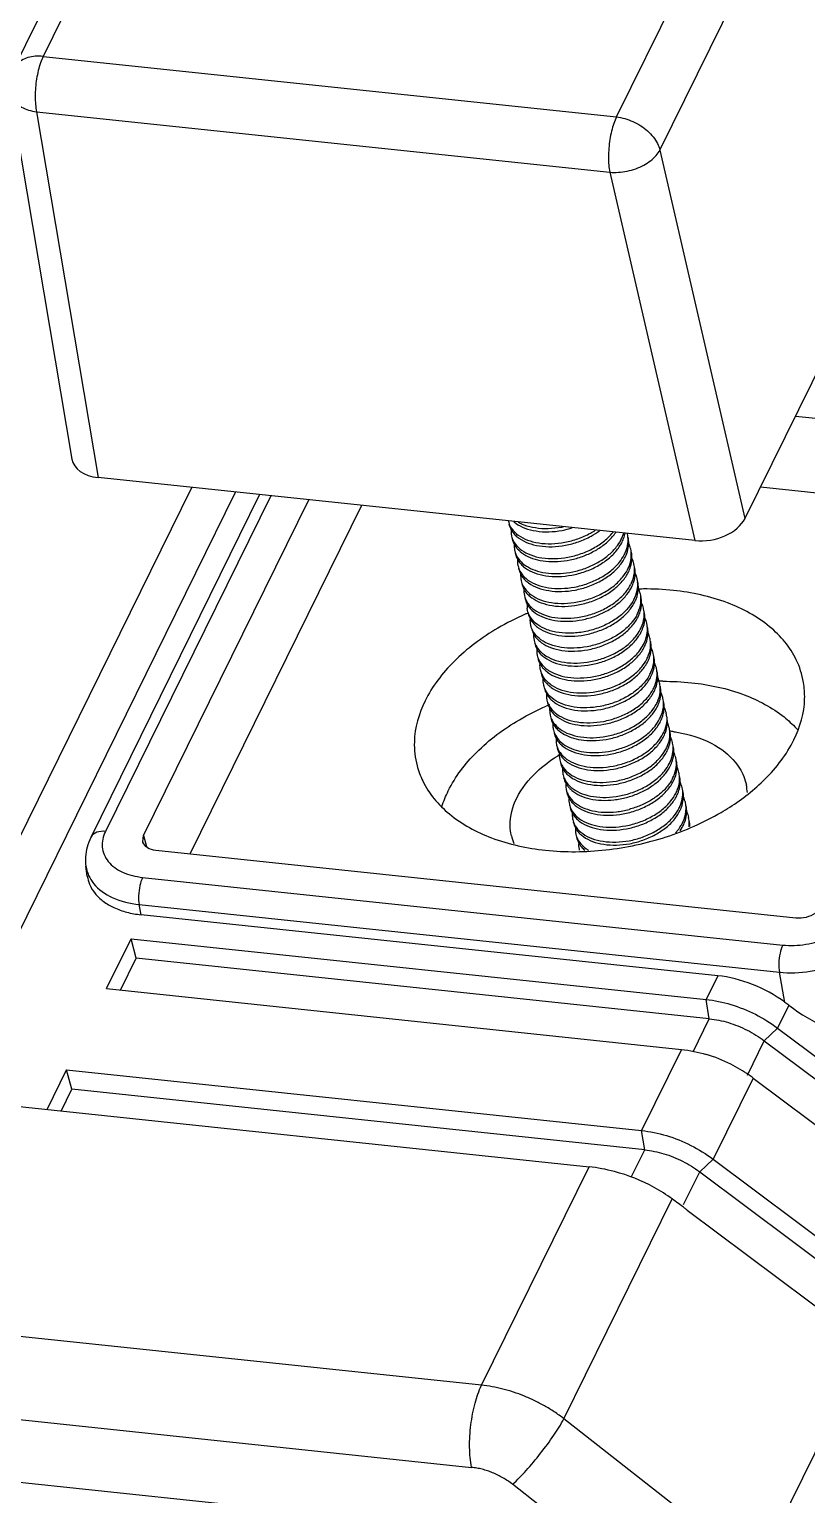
# Model space of a CAD drawing. Header units: millimetres. Extents: x 10368 to 13229, y -13270 to -11269.
# Drawn here: x 12221.61 to 12241.08, y -12165.09 to -12128.38 of the extents above; entities that cross this region are included whole.
import ezdxf

# ---------------------------------------------------------------- set-up
doc = ezdxf.new("R2010")
doc.units = ezdxf.units.MM

# ---------------------------------------------------------------- blocks, each defined once
blk = doc.blocks.new('u59')
at = {"color": 7, "linetype": 'Continuous'}
for p, q in [((-337.263, 145.222), (-342.244, 135.106)), ((-337.999, 144.917), (-342.98, 134.8)), ((-327.883, 133.589), (-322.902, 143.705)), ((-326.794, 132.762), (-321.813, 142.879)), ((-342.244, 135.106), (-327.883, 133.589)), ((-582.612, 134.128), (-328.567, 107.287)), ((-343.069, 134.193), (-341.524, 125.02)), ((-319.478, 134.064), (-324.663, 123.534)), ((-342.41, 133.722), (-340.866, 124.555)), ((-342.41, 133.722), (-328.049, 132.204)), ((-326.794, 132.762), (-324.663, 123.534)), ((-328.049, 132.204), (-325.918, 122.976)), ((-331.261, 101.815), (-585.306, 128.657)), ((-585.559, 126.6), (-331.514, 99.758)), ((-323.401, 126.096), (-317.499, 125.472)), ((-583.797, 124.843), (-332.668, 98.309)), ((-325.918, 122.976), (-340.866, 124.555)), ((-345.993, 109.128), (-338.519, 124.307)), ((-344.897, 109.012), (-337.423, 124.191)), ((-336.822, 124.128), (-341.051, 115.538)), ((-336.543, 124.099), (-340.683, 115.691)), ((-317.909, 123.644), (-324.277, 124.317)), ((-339.727, 115.59), (-335.587, 123.997)), ((-334.268, 123.858), (-338.57, 115.122)), ((-330.11, 121.229), (-330.118, 121.281)), ((-339.748, 115.428), (-339.727, 115.59)), ((-339.727, 115.59), (-339.658, 115.313)), ((-323.385, 113.518), (-339.422, 115.212)), ((-341.138, 114.569), (-341.174, 114.816)), ((-339.754, 114.539), (-323.716, 112.844)), ((-339.792, 113.602), (-339.839, 113.857)), ((-339.839, 113.857), (-323.801, 112.162)), ((-325.345, 112.075), (-339.792, 113.602)), ((-340.657, 111.751), (-340.041, 113.002)), ((-339.912, 112.514), (-340.041, 113.002)), ((-340.041, 113.002), (-325.638, 111.48)), ((-340.306, 111.714), (-339.912, 112.514)), ((-325.558, 110.997), (-339.912, 112.514)), ((-325.345, 112.075), (-325.638, 111.48)), ((-323.662, 111.408), (-323.801, 112.162)), ((-340.657, 111.751), (-326.254, 110.229)), ((-325.558, 110.997), (-325.638, 111.48)), ((-323.564, 111.335), (-323.845, 110.764)), ((-325.965, 110.17), (-325.558, 110.997)), ((-324.179, 110.446), (-323.845, 110.764)), ((-323.845, 110.764), (-319.435, 107.46)), ((-326.254, 110.229), (-327.255, 108.196)), ((-324.604, 109.583), (-324.179, 110.446)), ((-324.179, 110.446), (-319.769, 107.142)), ((-342.148, 108.722), (-341.658, 109.718)), ((-341.529, 109.23), (-341.658, 109.718)), ((-341.658, 109.718), (-327.255, 108.196)), ((-324.461, 109.512), (-325.462, 107.479)), ((-324.461, 109.512), (-320.051, 106.208)), ((-341.797, 108.684), (-341.529, 109.23)), ((-327.175, 107.713), (-341.529, 109.23)), ((-327.175, 107.713), (-327.255, 108.196)), ((-327.511, 107.03), (-327.175, 107.713)), ((-331.261, 101.815), (-328.567, 107.287)), ((-325.796, 107.162), (-325.462, 107.479)), ((-325.462, 107.479), (-321.052, 104.176)), ((-326.2, 106.342), (-325.796, 107.162)), ((-325.796, 107.162), (-321.386, 103.858)), ((-329.198, 100.976), (-326.487, 106.483)), ((-326.108, 106.203), (-321.698, 102.899)), ((-321.586, 102.816), (-324.361, 97.183)), ((-324.361, 97.183), (-329.198, 100.976)), ((-325.648, 95.539), (-330.486, 99.333))]:
    blk.add_line(p, q, dxfattribs=at)
for centre, radius, start, end in [((-330.017, 123.531), 0.578, 208.444, 215.4074), ((-329.992, 123.549), 0.608, 215.419, 220.2691), ((-329.949, 123.586), 0.665, 220.287, 225.8659), ((-328.625, 123.439), 0.965, 332.4679, 335.7525), ((-328.552, 123.339), 0.904, 335.7498, 340.012), ((-328.253, 122.998), 0.662, 12.2029, 13.7682), ((-328.254, 122.998), 0.663, 5.6881, 12.1979), ((-329.855, 123.224), 0.682, 220.9927, 226.6882), ((-328.544, 123.065), 0.965, 332.4976, 335.753), ((-328.471, 122.965), 0.903, 335.7502, 340.0282), ((-328.183, 122.623), 0.673, 5.6993, 12.1284), ((-329.855, 122.784), 0.578, 208.444, 215.4074), ((-329.831, 122.801), 0.608, 215.419, 220.2691), ((-329.788, 122.838), 0.665, 220.287, 225.8659), ((-328.463, 122.691), 0.965, 332.4976, 335.753), ((-328.391, 122.591), 0.903, 335.7502, 340.0282), ((-328.102, 122.249), 0.673, 5.6993, 12.1284), ((-329.775, 122.41), 0.578, 208.444, 215.4074), ((-329.75, 122.428), 0.608, 215.419, 220.2691), ((-329.707, 122.464), 0.665, 220.287, 225.8659), ((-328.383, 122.318), 0.965, 332.4976, 335.753), ((-328.31, 122.218), 0.903, 335.7502, 340.0282), ((-328.021, 121.875), 0.673, 5.6993, 12.1284), ((-329.694, 122.036), 0.578, 208.444, 215.4074), ((-329.67, 122.054), 0.608, 215.419, 220.2691), ((-329.627, 122.091), 0.665, 220.287, 225.8659), ((-328.302, 121.944), 0.965, 332.5038, 335.753), ((-328.229, 121.844), 0.903, 335.7502, 340.0282), ((-327.157, 114.666), 7.098, 91.0298, 91.5396), ((-327.158, 114.723), 7.041, 90.3873, 91.0299), ((-327.941, 121.501), 0.673, 5.6993, 12.1284), ((-327.316, 114.653), 7.077, 113.1322, 113.7688), ((-329.53, 121.731), 0.686, 221.36, 226.9271), ((-328.221, 121.57), 0.965, 332.4976, 335.753), ((-328.149, 121.47), 0.903, 335.7502, 340.0282), ((-327.86, 121.128), 0.673, 5.6993, 12.1284), ((-329.533, 121.289), 0.578, 208.444, 215.4074), ((-329.508, 121.306), 0.608, 215.419, 220.2691), ((-329.465, 121.343), 0.665, 220.287, 225.8659), ((-328.141, 121.196), 0.965, 332.4976, 335.753), ((-328.068, 121.096), 0.903, 335.7502, 340.0282), ((-327.78, 120.754), 0.673, 5.6993, 12.1284), ((-329.452, 120.915), 0.578, 208.444, 215.4074), ((-329.428, 120.932), 0.608, 215.419, 220.2691), ((-329.385, 120.969), 0.665, 220.287, 225.8659), ((-328.06, 120.822), 0.965, 332.4976, 335.753), ((-327.699, 120.38), 0.673, 5.6993, 12.1284), ((-329.372, 120.541), 0.578, 208.444, 215.4074), ((-329.347, 120.559), 0.608, 215.419, 220.2691), ((-329.304, 120.595), 0.665, 220.287, 225.8659), ((-327.988, 120.722), 0.903, 335.7502, 340.0282), ((-327.979, 120.449), 0.965, 332.4996, 335.753), ((-327.618, 120.006), 0.673, 5.6993, 12.1284), ((-329.276, 119.844), 0.523, 192.1765, 201.7644), ((-329.223, 120.222), 0.666, 220.1759, 225.6296), ((-329.114, 120.444), 0.859, 234.3238, 236.8912), ((-327.907, 120.349), 0.903, 335.7502, 340.0282), ((-327.538, 119.632), 0.673, 5.6993, 12.1284), ((-329.266, 119.848), 0.534, 201.8094, 207.6173), ((-329.21, 119.794), 0.578, 208.444, 215.4074), ((-329.186, 119.811), 0.608, 215.419, 220.2691), ((-329.143, 119.848), 0.665, 220.287, 225.8659), ((-329.102, 119.889), 0.723, 225.8349, 228.9475), ((-329.057, 119.942), 0.792, 228.9848, 234.3649), ((-327.899, 120.075), 0.965, 332.4976, 335.753), ((-327.826, 119.975), 0.903, 335.7502, 340.0282), ((-326.693, 112.523), 6.929, 90.7593, 91.4124), ((-327.457, 119.259), 0.673, 5.6993, 12.1284), ((-326.693, 112.58), 6.872, 90.2324, 90.7592), ((-329.13, 119.42), 0.578, 208.444, 215.4074), ((-329.105, 119.437), 0.608, 215.419, 220.2691), ((-329.062, 119.474), 0.665, 220.287, 225.8659), ((-327.818, 119.701), 0.965, 332.4976, 335.753), ((-327.746, 119.601), 0.903, 335.7502, 340.0282), ((-327.378, 118.885), 0.674, 5.6986, 12.1222), ((-326.846, 112.488), 6.931, 113.0312, 113.7879), ((-329.049, 119.046), 0.578, 208.444, 215.4074), ((-329.025, 119.063), 0.608, 215.419, 220.2691), ((-328.981, 119.1), 0.665, 220.287, 225.8659), ((-327.737, 119.327), 0.965, 332.4976, 335.753), ((-327.665, 119.227), 0.903, 335.7502, 340.0282), ((-327.296, 118.511), 0.673, 5.6993, 12.1284), ((-328.888, 118.738), 0.682, 221.3395, 226.4155), ((-327.657, 118.954), 0.965, 332.4846, 335.7528), ((-327.584, 118.853), 0.903, 335.7502, 340.0282), ((-327.215, 118.137), 0.673, 5.6993, 12.1284), ((-325.547, 116.232), 2.98, 50.3684, 51.3169), ((-328.888, 118.298), 0.578, 208.444, 215.4074), ((-328.863, 118.316), 0.608, 215.419, 220.2691), ((-328.82, 118.353), 0.665, 220.287, 225.8659), ((-327.576, 118.58), 0.965, 332.4976, 335.753), ((-327.504, 118.48), 0.903, 335.7502, 340.0282), ((-326.989, 114.517), 3.712, 81.5875, 83.2079), ((-327.135, 117.764), 0.673, 5.6993, 12.1284), ((-327.394, 114.409), 3.731, 121.046, 121.8474), ((-328.807, 117.925), 0.578, 208.444, 215.4074), ((-328.783, 117.942), 0.608, 215.419, 220.2691), ((-328.74, 117.979), 0.665, 220.287, 225.8659), ((-327.496, 118.206), 0.965, 332.4976, 335.753), ((-327.423, 118.106), 0.903, 335.7502, 340.0282), ((-327.054, 117.39), 0.673, 5.6993, 12.1284), ((-328.726, 117.551), 0.578, 208.444, 215.4074), ((-328.702, 117.568), 0.608, 215.419, 220.2691), ((-328.659, 117.605), 0.665, 220.287, 225.8659), ((-327.415, 117.832), 0.965, 332.4976, 335.753), ((-327.343, 117.732), 0.903, 335.7502, 340.0282), ((-326.973, 117.016), 0.673, 5.6993, 12.1284), ((-328.567, 117.242), 0.68, 220.8653, 226.5443), ((-327.335, 117.459), 0.965, 332.4584, 335.7524), ((-327.262, 117.358), 0.903, 335.7502, 340.0282), ((-326.893, 116.642), 0.673, 5.6993, 12.1284), ((-325.865, 116.592), 1.263, 3.2307, 11.7895), ((-328.565, 116.803), 0.578, 208.444, 215.4074), ((-328.541, 116.821), 0.608, 215.419, 220.2691), ((-328.498, 116.857), 0.665, 220.287, 225.8659), ((-327.254, 117.084), 0.965, 332.4976, 335.753), ((-327.181, 116.984), 0.903, 335.7502, 340.0282), ((-326.812, 116.268), 0.673, 5.6993, 12.1284), ((-328.485, 116.429), 0.578, 208.444, 215.4074), ((-328.46, 116.447), 0.608, 215.419, 220.2691), ((-328.417, 116.484), 0.665, 220.287, 225.8659), ((-327.173, 116.711), 0.965, 332.4976, 335.753), ((-327.101, 116.611), 0.903, 335.7502, 340.0282), ((-326.732, 115.894), 0.673, 5.6987, 12.1283), ((-328.422, 121.579), 6.268, 300.2835, 302.5959), ((-328.404, 116.056), 0.578, 208.444, 215.4074), ((-328.379, 116.073), 0.608, 215.419, 220.2691), ((-328.336, 116.11), 0.665, 220.287, 225.8659), ((-327.092, 116.337), 0.965, 332.4976, 335.753), ((-327.02, 116.237), 0.903, 335.7502, 340.0282), ((-326.768, 115.891), 0.709, 353.3309, 5.6619), ((-329.218, 115.883), 1.329, 193.0406, 201.7144), ((-328.328, 115.354), 0.503, 192.1896, 195.1691), ((-329.766, 103.105), 10.305, 52.9961, 53.6805), ((-326.714, 106.504), 3.758, 63.1887, 73.2286), ((-326.715, 106.492), 3.769, 55.1466, 63.2537), ((-326.645, 106.596), 3.643, 53.164, 55.115), ((-329.039, 102.969), 4.343, 61.0577, 75.2469), ((-328.984, 103.06), 4.238, 53.8839, 61.107), ((-349.717, 74.685), 39.38, 53.2851, 53.8494), ((-349.373, 75.148), 38.804, 53.1615, 53.2839)]:
    blk.add_arc(centre, radius, start, end, dxfattribs=at)
for centre, major_axis, ratio, start_param, end_param in [((-340.542, 125.212), (0.978, 0.211), 0.643936, 3.111985, 4.239597), ((-325.595, 123.633), (0.978, 0.21), 0.644651, -2.04193, -0.471819), ((-324.97, 110.042), (2.289, -1.235), 0.714452, 1.376679, 2.092267), ((-322.878, 112.69), (2.149, -1.864), 0.522124, -1.44033, 0.136328), ((-327.998, 105.216), (2.756, -1.19), 0.623856, 1.810997, 2.034572)]:
    blk.add_ellipse(centre, major_axis=major_axis, ratio=ratio, start_param=start_param, end_param=end_param, dxfattribs=at)
for points, start_tangent, end_tangent in [([(-342.244, 135.106), (-342.444, 135.11), (-342.627, 135.076), (-342.784, 135.008), (-342.906, 134.909), (-342.98, 134.8)], (-0.994465, 0.105072), (-0.442487, -0.896775)), ([(-342.244, 135.106), (-342.311, 134.944), (-342.367, 134.753), (-342.409, 134.543), (-342.435, 134.325), (-342.444, 134.108), (-342.435, 133.903), (-342.41, 133.722)], (-0.441734, -0.897146), (0.195923, -0.980619)), ([(-343.069, 134.193), (-343.068, 134.189), (-343.018, 134.054), (-342.922, 133.934), (-342.784, 133.836), (-342.61, 133.764), (-342.41, 133.722)], (0.165906, -0.986142), (0.992084, -0.125575)), ([(-327.883, 133.589), (-327.95, 133.427), (-328.006, 133.236), (-328.048, 133.026), (-328.074, 132.807), (-328.083, 132.59), (-328.075, 132.386), (-328.049, 132.204)], (-0.441734, -0.897146), (0.195923, -0.980619)), ([(-327.883, 133.589), (-327.675, 133.549), (-327.469, 133.475), (-327.275, 133.37), (-327.103, 133.239), (-326.961, 133.089), (-326.856, 132.927), (-326.794, 132.762)], (0.994465, -0.105072), (0.240275, -0.970705)), ([(-328.049, 132.204), (-327.835, 132.203), (-327.614, 132.233), (-327.399, 132.294), (-327.201, 132.383), (-327.028, 132.494), (-326.89, 132.623), (-326.794, 132.762)], (0.996444, -0.084256), (0.45797, 0.888967)), ([(-330.593, 123.471), (-330.591, 123.462), (-330.572, 123.4)], (0.210234, -0.977651), (0.350903, -0.936412)), ([(-330.577, 123.397), (-330.575, 123.387), (-330.525, 123.256)], (0.210234, -0.977651), (0.475952, -0.879471)), ([(-330.572, 123.4), (-330.504, 123.271), (-330.341, 123.111), (-330.112, 122.99), (-329.831, 122.918), (-329.513, 122.898), (-329.179, 122.934), (-328.847, 123.023), (-328.536, 123.162), (-328.415, 123.234)], (0.350903, -0.936412), (0.838481, 0.544931)), ([(-330.456, 123.449), (-330.405, 123.41), (-330.176, 123.289), (-329.895, 123.217), (-329.578, 123.197), (-329.243, 123.233), (-328.99, 123.296)], (0.762895, -0.646523), (0.954497, 0.298221)), ([(-329.202, 123.319), (-329.26, 123.308), (-329.594, 123.272), (-329.911, 123.292), (-330.193, 123.364), (-330.347, 123.437)], (-0.977777, -0.209647), (-0.866292, 0.499538)), ([(-330.522, 123.261), (-330.513, 123.098)], (-0.095434, -0.995436), (0.210234, -0.977651)), ([(-330.513, 123.098), (-330.511, 123.088), (-330.492, 123.026)], (0.210234, -0.977651), (0.350903, -0.936412)), ([(-330.497, 123.023), (-330.435, 122.867)], (0.212151, -0.977237), (0.503671, -0.863895)), ([(-330.492, 123.026), (-330.423, 122.898), (-330.26, 122.737), (-330.031, 122.617), (-329.75, 122.544), (-329.433, 122.525), (-329.098, 122.56), (-328.766, 122.649), (-328.456, 122.788), (-328.186, 122.969), (-327.971, 123.182), (-327.964, 123.191)], (0.350903, -0.936412), (0.61964, 0.784886)), ([(-330.412, 123.109), (-330.325, 123.036), (-330.096, 122.916), (-329.814, 122.843), (-329.497, 122.824), (-329.163, 122.859), (-328.831, 122.948), (-328.52, 123.087), (-328.306, 123.224)], (0.717132, -0.696937), (0.80192, 0.597432)), ([(-330.368, 122.562), (-330.233, 122.405), (-330.039, 122.281), (-329.795, 122.195), (-329.514, 122.154), (-329.21, 122.159), (-328.898, 122.212), (-328.594, 122.31), (-328.313, 122.45), (-328.07, 122.624), (-327.878, 122.825), (-327.769, 122.993)], (0.513, -0.858388), (0.461986, 0.886887)), ([(-330.324, 122.728), (-330.298, 122.704), (-330.104, 122.58), (-329.86, 122.494), (-329.579, 122.453), (-329.274, 122.458), (-328.962, 122.511), (-328.658, 122.609), (-328.378, 122.749), (-328.135, 122.923), (-327.942, 123.124), (-327.899, 123.182)], (0.72707, -0.686563), (0.5647, 0.825296)), ([(-327.745, 123.043), (-327.701, 123.163)], (0.41041, 0.911901), (0.273876, 0.961765)), ([(-327.703, 123.03), (-327.668, 123.16)], (0.341479, 0.939889), (0.182471, 0.983211)), ([(-327.664, 122.669), (-327.597, 122.901), (-327.594, 123.064)], (0.41041, 0.911901), (-0.099863, 0.995001)), ([(-327.575, 122.901), (-327.59, 123.063)], (0.025892, 0.999665), (-0.21051, 0.977592)), ([(-330.443, 122.868), (-330.436, 122.743), (-330.432, 122.724)], (-0.061179, -0.998127), (0.212151, -0.977237)), ([(-330.435, 122.867), (-330.432, 122.861), (-330.371, 122.776)], (0.503671, -0.863895), (0.655318, -0.755353)), ([(-330.432, 122.724), (-330.368, 122.562)], (0.212151, -0.977237), (0.513, -0.858388)), ([(-330.416, 122.649), (-330.414, 122.64), (-330.364, 122.509)], (0.210234, -0.977651), (0.475952, -0.879471)), ([(-330.251, 122.361), (-330.163, 122.288), (-329.935, 122.168), (-329.653, 122.095), (-329.336, 122.076), (-329.002, 122.112), (-328.669, 122.201), (-328.359, 122.339), (-328.089, 122.52), (-327.874, 122.734), (-327.729, 122.968)], (0.717132, -0.696937), (0.41041, 0.911901)), ([(-327.623, 122.657), (-327.579, 122.837), (-327.575, 122.901)], (0.341218, 0.939984), (0.025892, 0.999665)), ([(-327.583, 122.295), (-327.515, 122.538), (-327.514, 122.69)], (0.41041, 0.911901), (-0.099699, 0.995018)), ([(-327.525, 122.764), (-327.528, 122.775), (-327.573, 122.905)], (-0.21051, 0.977592), (-0.417903, 0.908491)), ([(-327.494, 122.527), (-327.509, 122.689)], (0.025892, 0.999665), (-0.21051, 0.977592)), ([(-330.36, 122.514), (-330.351, 122.35)], (-0.095434, -0.995436), (0.210234, -0.977651)), ([(-330.351, 122.35), (-330.349, 122.341), (-330.33, 122.278)], (0.210234, -0.977651), (0.350903, -0.936412)), ([(-330.335, 122.275), (-330.333, 122.266), (-330.283, 122.135)], (0.210234, -0.977651), (0.475952, -0.879471)), ([(-330.33, 122.278), (-330.262, 122.15), (-330.099, 121.989), (-329.87, 121.869), (-329.589, 121.796), (-329.271, 121.777), (-328.937, 121.813), (-328.605, 121.902), (-328.295, 122.04), (-328.024, 122.221), (-327.81, 122.435), (-327.688, 122.62)], (0.350903, -0.936412), (0.461533, 0.887123)), ([(-330.17, 121.987), (-330.083, 121.915), (-329.854, 121.794), (-329.573, 121.722), (-329.255, 121.702), (-328.921, 121.738), (-328.589, 121.827), (-328.278, 121.966), (-328.008, 122.147), (-327.794, 122.36), (-327.648, 122.594)], (0.717132, -0.696937), (0.41041, 0.911901)), ([(-327.542, 122.283), (-327.499, 122.463), (-327.494, 122.527)], (0.341218, 0.939984), (0.025892, 0.999665)), ([(-327.503, 121.921), (-327.434, 122.164), (-327.433, 122.316)], (0.41041, 0.911901), (-0.099699, 0.995018)), ([(-327.445, 122.39), (-327.447, 122.401), (-327.492, 122.532)], (-0.21051, 0.977592), (-0.417903, 0.908491)), ([(-327.414, 122.153), (-327.428, 122.316)], (0.025892, 0.999665), (-0.21051, 0.977592)), ([(-330.28, 122.14), (-330.271, 121.976)], (-0.095434, -0.995436), (0.210234, -0.977651)), ([(-330.271, 121.976), (-330.269, 121.967), (-330.25, 121.904)], (0.210234, -0.977651), (0.350903, -0.936412)), ([(-330.255, 121.901), (-330.253, 121.892), (-330.202, 121.761)], (0.210234, -0.977651), (0.475952, -0.879471)), ([(-330.25, 121.904), (-330.181, 121.776), (-330.018, 121.616), (-329.789, 121.495), (-329.508, 121.423), (-329.191, 121.403), (-328.856, 121.439), (-328.524, 121.528), (-328.214, 121.667), (-327.944, 121.847), (-327.729, 122.061), (-327.607, 122.246)], (0.350903, -0.936412), (0.461533, 0.887123)), ([(-330.089, 121.614), (-330.002, 121.541), (-329.773, 121.42), (-329.492, 121.348), (-329.175, 121.328), (-328.84, 121.364), (-328.508, 121.453), (-328.198, 121.592), (-327.927, 121.773), (-327.713, 121.986), (-327.567, 122.22)], (0.717132, -0.696937), (0.41041, 0.911901)), ([(-327.461, 121.909), (-327.418, 122.089), (-327.414, 122.153)], (0.341218, 0.939984), (0.025892, 0.999665)), ([(-327.422, 121.548), (-327.354, 121.79), (-327.352, 121.942)], (0.41041, 0.911901), (-0.099699, 0.995018)), ([(-327.364, 122.017), (-327.366, 122.027), (-327.411, 122.158)], (-0.21051, 0.977592), (-0.417903, 0.908491)), ([(-327.333, 121.779), (-327.348, 121.942)], (0.025892, 0.999665), (-0.21051, 0.977592)), ([(-330.199, 121.766), (-330.19, 121.602)], (-0.095434, -0.995436), (0.210234, -0.977651)), ([(-330.19, 121.602), (-330.188, 121.593), (-330.169, 121.531)], (0.210234, -0.977651), (0.350903, -0.936412)), ([(-330.174, 121.528), (-330.125, 121.394), (-330.115, 121.376)], (0.212764, -0.977104), (0.496743, -0.867898)), ([(-330.169, 121.531), (-330.101, 121.402), (-329.938, 121.242), (-329.709, 121.121), (-329.427, 121.049), (-329.11, 121.029), (-328.776, 121.065), (-328.444, 121.154), (-328.133, 121.293), (-327.863, 121.474), (-327.649, 121.687), (-327.527, 121.872)], (0.350903, -0.936412), (0.461533, 0.887123)), ([(-329.999, 121.23), (-329.81, 121.099), (-329.568, 121.007), (-329.286, 120.96), (-328.979, 120.961), (-328.662, 121.011), (-328.353, 121.107), (-328.067, 121.247), (-327.819, 121.422), (-327.622, 121.625), (-327.487, 121.847)], (0.730004, -0.683442), (0.41041, 0.911901)), ([(-327.381, 121.535), (-327.337, 121.715), (-327.333, 121.779)], (0.341218, 0.939984), (0.025892, 0.999665)), ([(-327.342, 121.174), (-327.273, 121.416), (-327.272, 121.568)], (0.41041, 0.911901), (-0.099699, 0.995018)), ([(-327.283, 121.643), (-327.286, 121.654), (-327.331, 121.784)], (-0.21051, 0.977592), (-0.417903, 0.908491)), ([(-327.252, 121.405), (-327.267, 121.568)], (0.025892, 0.999665), (-0.21051, 0.977592)), ([(-323.198, 119.425), (-323.378, 119.991), (-324.045, 120.819), (-325.105, 121.417), (-326.455, 121.728), (-327.206, 121.764)], (-0.167479, 0.985876), (-0.999977, -0.006751)), ([(-330.12, 121.378), (-330.118, 121.281)], (-0.07156, -0.997436), (0.109088, -0.994032)), ([(-330.115, 121.376), (-330.045, 121.278)], (0.496743, -0.867898), (0.660227, -0.751066)), ([(-330.053, 121.081), (-330.109, 121.229)], (-0.488029, 0.872827), (-0.213226, 0.977003)), ([(-330.093, 121.154), (-330.091, 121.144), (-330.041, 121.013)], (0.210234, -0.977651), (0.475952, -0.879471)), ([(-327.446, 121.498), (-327.571, 121.31), (-327.79, 121.094), (-328.067, 120.911), (-328.387, 120.772), (-328.736, 120.684), (-329.081, 120.655), (-329.4, 120.684), (-329.685, 120.771), (-329.908, 120.908), (-330.053, 121.081)], (-0.461437, -0.887173), (-0.488029, 0.872827)), ([(-329.928, 120.866), (-329.841, 120.793), (-329.612, 120.673), (-329.331, 120.6), (-329.013, 120.581), (-328.679, 120.616), (-328.347, 120.706), (-328.036, 120.844), (-327.766, 121.025), (-327.552, 121.239), (-327.406, 121.473)], (0.717132, -0.696937), (0.41041, 0.911901)), ([(-327.3, 121.161), (-327.257, 121.341), (-327.252, 121.405)], (0.341218, 0.939984), (0.025892, 0.999665)), ([(-327.261, 120.8), (-327.192, 121.042), (-327.191, 121.194)], (0.41041, 0.911901), (-0.099699, 0.995018)), ([(-327.203, 121.269), (-327.205, 121.28), (-327.25, 121.41)], (-0.21051, 0.977592), (-0.417903, 0.908491)), ([(-327.172, 121.032), (-327.187, 121.194)], (0.025892, 0.999665), (-0.21051, 0.977592)), ([(-330.168, 121.13), (-330.854, 120.781), (-331.956, 119.943), (-332.677, 118.961)], (-0.915176, -0.403055), (-0.441734, -0.897146)), ([(-330.029, 120.855), (-330.038, 121.018)], (-0.210234, 0.977651), (0.095434, 0.995436)), ([(-330.008, 120.783), (-330.027, 120.845), (-330.029, 120.855)], (-0.350903, 0.936412), (-0.210234, 0.977651)), ([(-327.365, 121.124), (-327.487, 120.939), (-327.702, 120.726), (-327.972, 120.545), (-328.282, 120.407), (-328.614, 120.317), (-328.949, 120.282), (-329.266, 120.301), (-329.547, 120.374), (-329.776, 120.494), (-329.939, 120.655), (-330.008, 120.783)], (-0.461533, -0.887123), (-0.350903, 0.936412)), ([(-329.847, 120.492), (-329.76, 120.419), (-329.531, 120.299), (-329.25, 120.227), (-328.933, 120.207), (-328.598, 120.243), (-328.266, 120.332), (-327.956, 120.471), (-327.686, 120.651), (-327.471, 120.865), (-327.325, 121.099)], (0.717132, -0.696937), (0.41041, 0.911901)), ([(-327.219, 120.788), (-327.176, 120.968), (-327.172, 121.032)], (0.341218, 0.939984), (0.025892, 0.999665)), ([(-327.18, 120.426), (-327.112, 120.669), (-327.11, 120.821)], (0.41041, 0.911901), (-0.099699, 0.995018)), ([(-327.122, 120.895), (-327.124, 120.906), (-327.169, 121.036)], (-0.21051, 0.977592), (-0.417903, 0.908491)), ([(-327.091, 120.658), (-327.106, 120.82)], (0.025892, 0.999665), (-0.21051, 0.977592)), ([(-330.013, 120.78), (-330.011, 120.771), (-329.96, 120.64)], (0.210234, -0.977651), (0.475952, -0.879471)), ([(-329.957, 120.645), (-329.948, 120.481)], (-0.095434, -0.995436), (0.210234, -0.977651)), ([(-329.948, 120.481), (-329.946, 120.472), (-329.927, 120.409)], (0.210234, -0.977651), (0.350903, -0.936412)), ([(-329.927, 120.409), (-329.859, 120.281), (-329.696, 120.12), (-329.467, 120), (-329.186, 119.928), (-328.868, 119.908), (-328.534, 119.944), (-328.202, 120.033), (-327.891, 120.171), (-327.621, 120.352), (-327.407, 120.566), (-327.285, 120.751)], (0.350903, -0.936412), (0.461533, 0.887123)), ([(-329.767, 120.118), (-329.68, 120.046), (-329.451, 119.925), (-329.169, 119.853), (-328.852, 119.833), (-328.518, 119.869), (-328.186, 119.958), (-327.875, 120.097), (-327.605, 120.278), (-327.391, 120.491), (-327.245, 120.725)], (0.717132, -0.696937), (0.41041, 0.911901)), ([(-327.139, 120.414), (-327.096, 120.594), (-327.091, 120.658)], (0.341218, 0.939984), (0.025892, 0.999665)), ([(-327.1, 120.052), (-327.031, 120.295), (-327.03, 120.447)], (0.41041, 0.911901), (-0.099699, 0.995018)), ([(-327.041, 120.521), (-327.044, 120.532), (-327.089, 120.663)], (-0.21051, 0.977592), (-0.417903, 0.908491)), ([(-327.01, 120.284), (-327.025, 120.447)], (0.025892, 0.999665), (-0.21051, 0.977592)), ([(-329.932, 120.406), (-329.93, 120.397), (-329.88, 120.266)], (0.210234, -0.977651), (0.475952, -0.879471)), ([(-329.877, 120.271), (-329.868, 120.107)], (-0.095434, -0.995436), (0.210234, -0.977651)), ([(-329.868, 120.107), (-329.866, 120.098), (-329.847, 120.035)], (0.210234, -0.977651), (0.350903, -0.936412)), ([(-329.608, 119.678), (-329.38, 119.555), (-329.099, 119.481), (-328.781, 119.459), (-328.445, 119.493), (-328.111, 119.582), (-327.799, 119.721), (-327.527, 119.902), (-327.311, 120.116), (-327.164, 120.351)], (0.804868, -0.593454), (0.41041, 0.911901)), ([(-329.583, 119.725), (-329.386, 119.626), (-329.105, 119.554), (-328.788, 119.534), (-328.453, 119.57), (-328.121, 119.659), (-327.811, 119.798), (-327.54, 119.979), (-327.326, 120.192), (-327.204, 120.377)], (0.837538, -0.546378), (0.461533, 0.887123)), ([(-327.058, 120.04), (-327.015, 120.22), (-327.01, 120.284)], (0.341218, 0.939984), (0.025892, 0.999665)), ([(-327.019, 119.679), (-326.95, 119.921), (-326.949, 120.073)], (0.41041, 0.911901), (-0.099699, 0.995018)), ([(-326.961, 120.148), (-326.963, 120.158), (-327.008, 120.289)], (-0.21051, 0.977592), (-0.417903, 0.908491)), ([(-326.93, 119.91), (-326.945, 120.073)], (0.025892, 0.999665), (-0.21051, 0.977592)), ([(-329.851, 120.033), (-329.826, 119.949), (-329.796, 119.886)], (0.211036, -0.977478), (0.488148, -0.872761)), ([(-329.847, 120.035), (-329.778, 119.907), (-329.615, 119.747)], (0.350903, -0.936412), (0.812223, -0.583346)), ([(-329.787, 119.733), (-329.798, 119.81), (-329.797, 119.889)], (-0.211036, 0.977478), (0.083796, 0.996483)), ([(-329.796, 119.886), (-329.74, 119.804), (-329.731, 119.793)], (0.488148, -0.872761), (0.644544, -0.764567)), ([(-329.688, 119.746), (-329.608, 119.678)], (0.714302, -0.699838), (0.804868, -0.593454)), ([(-329.543, 119.379), (-329.316, 119.256), (-329.034, 119.182), (-328.717, 119.16), (-328.381, 119.194), (-328.047, 119.283), (-327.734, 119.422), (-327.462, 119.603), (-327.246, 119.817), (-327.124, 120.003)], (0.804868, -0.593454), (0.461502, 0.887139)), ([(-329.518, 119.298), (-329.289, 119.178), (-329.008, 119.105), (-328.691, 119.086), (-328.356, 119.121), (-328.024, 119.21), (-327.714, 119.349), (-327.444, 119.53), (-327.229, 119.743), (-327.084, 119.978)], (0.812223, -0.583346), (0.41041, 0.911901)), ([(-326.977, 119.666), (-326.934, 119.846), (-326.93, 119.91)], (0.341218, 0.939984), (0.025892, 0.999665)), ([(-326.938, 119.305), (-326.87, 119.547), (-326.868, 119.699)], (0.41041, 0.911901), (-0.099699, 0.995018)), ([(-326.88, 119.774), (-326.883, 119.785), (-326.927, 119.915)], (-0.21051, 0.977592), (-0.417903, 0.908491)), ([(-326.849, 119.537), (-326.864, 119.699)], (0.025892, 0.999665), (-0.21051, 0.977592)), ([(-329.771, 119.659), (-329.769, 119.649), (-329.718, 119.518)], (0.210234, -0.977651), (0.475952, -0.879471)), ([(-329.543, 119.379), (-329.676, 119.505), (-329.739, 119.601)], (-0.804868, 0.593454), (-0.46309, 0.886311)), ([(-329.706, 119.36), (-329.715, 119.523)], (-0.210234, 0.977651), (0.095434, 0.995436)), ([(-329.685, 119.288), (-329.704, 119.35), (-329.706, 119.36)], (-0.350903, 0.936412), (-0.210234, 0.977651)), ([(-327.043, 119.629), (-327.165, 119.444), (-327.379, 119.231), (-327.649, 119.05), (-327.96, 118.911), (-328.292, 118.822), (-328.626, 118.787), (-328.944, 118.806), (-329.225, 118.879), (-329.454, 118.999), (-329.617, 119.16), (-329.685, 119.288)], (-0.461533, -0.887123), (-0.350903, 0.936412)), ([(-329.525, 118.997), (-329.438, 118.924), (-329.209, 118.804), (-328.928, 118.731), (-328.61, 118.712), (-328.276, 118.747), (-327.944, 118.837), (-327.633, 118.975), (-327.363, 119.156), (-327.149, 119.37), (-327.003, 119.604)], (0.717132, -0.696937), (0.41041, 0.911901)), ([(-326.897, 119.293), (-326.854, 119.473), (-326.849, 119.537)], (0.341218, 0.939984), (0.025892, 0.999665)), ([(-326.858, 118.931), (-326.789, 119.173), (-326.788, 119.325)], (0.41041, 0.911901), (-0.099699, 0.995018)), ([(-326.8, 119.4), (-326.802, 119.411), (-326.847, 119.541)], (-0.21051, 0.977592), (-0.417903, 0.908491)), ([(-326.769, 119.161), (-326.783, 119.325)], (0.028312, 0.999599), (-0.21051, 0.977592)), ([(-326.721, 119.452), (-326.005, 119.416), (-324.684, 119.113), (-323.685, 118.558)], (0.999992, 0.004051), (0.780603, -0.625027)), ([(-323.438, 117.985), (-323.168, 119.015), (-323.198, 119.425)], (0.441734, 0.897146), (-0.167479, 0.985876)), ([(-332.677, 118.961), (-332.946, 117.932), (-332.877, 117.337)], (-0.441734, -0.897146), (0.253787, -0.96726)), ([(-329.69, 119.285), (-329.688, 119.275), (-329.638, 119.144)], (0.210234, -0.977651), (0.475952, -0.879471)), ([(-329.635, 119.15), (-329.626, 118.986)], (-0.095434, -0.995436), (0.210234, -0.977651)), ([(-329.626, 118.986), (-329.624, 118.976), (-329.605, 118.914)], (0.210234, -0.977651), (0.350903, -0.936412)), ([(-329.605, 118.914), (-329.536, 118.786), (-329.373, 118.625), (-329.144, 118.505), (-328.863, 118.432), (-328.546, 118.413), (-328.211, 118.448), (-327.879, 118.538), (-327.569, 118.676), (-327.299, 118.857), (-327.084, 119.071), (-326.962, 119.255)], (0.350903, -0.936412), (0.461533, 0.887123)), ([(-329.444, 118.623), (-329.357, 118.551), (-329.128, 118.43), (-328.847, 118.358), (-328.53, 118.338), (-328.195, 118.374), (-327.863, 118.463), (-327.553, 118.602), (-327.282, 118.782), (-327.068, 118.996), (-326.922, 119.23)], (0.717132, -0.696937), (0.41041, 0.911901)), ([(-326.816, 118.919), (-326.773, 119.099), (-326.769, 119.161)], (0.341218, 0.939984), (0.028312, 0.999599)), ([(-326.777, 118.557), (-326.708, 118.8), (-326.707, 118.952)], (0.41041, 0.911901), (-0.099679, 0.99502)), ([(-326.719, 119.026), (-326.722, 119.042), (-326.766, 119.166)], (-0.210399, 0.977616), (-0.415984, 0.909372)), ([(-326.688, 118.789), (-326.703, 118.951)], (0.025892, 0.999665), (-0.21051, 0.977592)), ([(-332.096, 116.708), (-331.39, 117.669), (-330.31, 118.49), (-329.642, 118.83)], (0.441734, 0.897146), (0.91504, 0.403363)), ([(-329.61, 118.911), (-329.607, 118.902), (-329.557, 118.771)], (0.210234, -0.977651), (0.475952, -0.879471)), ([(-329.554, 118.776), (-329.545, 118.612)], (-0.095434, -0.995436), (0.210234, -0.977651)), ([(-329.545, 118.612), (-329.543, 118.603), (-329.524, 118.54)], (0.210234, -0.977651), (0.350903, -0.936412)), ([(-329.524, 118.54), (-329.456, 118.412), (-329.293, 118.251), (-329.064, 118.131), (-328.782, 118.059), (-328.465, 118.039), (-328.131, 118.075), (-327.799, 118.164), (-327.488, 118.303), (-327.218, 118.483), (-327.004, 118.697), (-326.882, 118.882)], (0.350903, -0.936412), (0.461533, 0.887123)), ([(-328.7, 117.975), (-328.387, 117.967), (-328.062, 118.01), (-327.742, 118.104), (-327.445, 118.243), (-327.187, 118.421), (-326.982, 118.629), (-326.842, 118.856)], (0.993706, -0.112019), (0.41041, 0.911901)), ([(-326.736, 118.545), (-326.692, 118.725), (-326.688, 118.789)], (0.341218, 0.939984), (0.025892, 0.999665)), ([(-326.686, 118.794), (-326.641, 118.663), (-326.638, 118.652)], (0.417903, -0.908491), (0.21051, -0.977592)), ([(-329.529, 118.537), (-329.478, 118.398), (-329.469, 118.384)], (0.212304, -0.977204), (0.499943, -0.866058)), ([(-329.475, 118.386), (-329.471, 118.274), (-329.464, 118.238)], (-0.067739, -0.997703), (0.212304, -0.977204)), ([(-329.469, 118.384), (-329.4, 118.288)], (0.499943, -0.866058), (0.660074, -0.7512)), ([(-329.464, 118.238), (-329.413, 118.099)], (0.212304, -0.977204), (0.473172, -0.88097)), ([(-329.358, 118.244), (-329.183, 118.118), (-328.96, 118.027), (-328.7, 117.975)], (0.723973, -0.689828), (0.993706, -0.112019)), ([(-328.686, 117.61), (-328.368, 117.591), (-328.034, 117.626), (-327.702, 117.715), (-327.391, 117.854), (-327.121, 118.035), (-326.907, 118.248), (-326.761, 118.482)], (0.988346, -0.152222), (0.41041, 0.911901)), ([(-328.635, 117.676), (-328.323, 117.668), (-327.998, 117.711), (-327.678, 117.805), (-327.38, 117.944), (-327.122, 118.122), (-326.917, 118.33), (-326.801, 118.508)], (0.993706, -0.112019), (0.461731, 0.88702)), ([(-326.627, 118.578), (-326.628, 118.426), (-326.696, 118.183)], (0.099699, -0.995018), (-0.41041, -0.911901)), ([(-326.655, 118.171), (-326.612, 118.351), (-326.607, 118.415)], (0.341218, 0.939984), (0.025892, 0.999665)), ([(-326.607, 118.415), (-326.622, 118.578)], (0.025892, 0.999665), (-0.21051, 0.977592)), ([(-326.558, 118.279), (-326.56, 118.289), (-326.605, 118.42)], (-0.21051, 0.977592), (-0.417903, 0.908491)), ([(-323.647, 118.527), (-323.342, 118.234)], (0.770149, -0.637864), (0.663901, -0.74782)), ([(-329.448, 118.164), (-329.446, 118.154), (-329.396, 118.023)], (0.210234, -0.977651), (0.475952, -0.879471)), ([(-329.413, 118.099), (-329.294, 117.945), (-329.118, 117.819), (-328.895, 117.728), (-328.635, 117.676)], (0.473172, -0.88097), (0.993706, -0.112019)), ([(-329.393, 118.028), (-329.384, 117.865)], (-0.095434, -0.995436), (0.210234, -0.977651)), ([(-329.384, 117.865), (-329.382, 117.855), (-329.363, 117.793)], (0.210234, -0.977651), (0.350903, -0.936412)), ([(-329.363, 117.793), (-329.294, 117.664), (-329.131, 117.504), (-328.902, 117.383), (-328.621, 117.311), (-328.304, 117.291), (-327.969, 117.327), (-327.637, 117.416), (-327.327, 117.555), (-327.057, 117.736), (-326.842, 117.949), (-326.72, 118.134)], (0.350903, -0.936412), (0.461533, 0.887123)), ([(-329.283, 117.876), (-329.196, 117.803), (-328.967, 117.682), (-328.686, 117.61)], (0.717132, -0.696937), (0.988346, -0.152222)), ([(-329.202, 117.502), (-329.115, 117.429), (-328.886, 117.309), (-328.605, 117.236), (-328.288, 117.217), (-327.953, 117.252), (-327.621, 117.342), (-327.311, 117.48), (-327.04, 117.661), (-326.826, 117.874), (-326.68, 118.109)], (0.717132, -0.696937), (0.41041, 0.911901)), ([(-326.616, 117.81), (-326.547, 118.052), (-326.546, 118.204)], (0.41041, 0.911901), (-0.099699, 0.995018)), ([(-326.574, 117.797), (-326.531, 117.977), (-326.527, 118.041)], (0.341218, 0.939984), (0.025892, 0.999665)), ([(-326.527, 118.041), (-326.542, 118.204)], (0.025892, 0.999665), (-0.21051, 0.977592)), ([(-326.477, 117.905), (-326.479, 117.916), (-326.524, 118.046)], (-0.21051, 0.977592), (-0.417903, 0.908491)), ([(-326.446, 118.189), (-326.132, 118.128), (-325.323, 117.792), (-324.798, 117.276), (-324.629, 116.85)], (0.98923, -0.146366), (0.20365, -0.979044)), ([(-325.045, 116.298), (-324.159, 117.004), (-323.438, 117.985)], (0.842369, 0.538901), (0.441734, 0.897146)), ([(-330.381, 116.527), (-329.88, 117.184), (-329.363, 117.579)], (0.441734, 0.897146), (0.849444, 0.527679)), ([(-329.368, 117.79), (-329.366, 117.78), (-329.315, 117.649)], (0.210234, -0.977651), (0.475952, -0.879471)), ([(-329.312, 117.654), (-329.303, 117.491)], (-0.095434, -0.995436), (0.210234, -0.977651)), ([(-329.303, 117.491), (-329.301, 117.481), (-329.282, 117.419)], (0.210234, -0.977651), (0.350903, -0.936412)), ([(-329.282, 117.419), (-329.214, 117.291), (-329.051, 117.13), (-328.822, 117.01), (-328.54, 116.937), (-328.223, 116.918), (-327.889, 116.953), (-327.557, 117.042), (-327.246, 117.181), (-326.976, 117.362), (-326.762, 117.575), (-326.64, 117.76)], (0.350903, -0.936412), (0.461533, 0.887123)), ([(-329.122, 117.128), (-329.035, 117.055), (-328.806, 116.935), (-328.524, 116.862), (-328.207, 116.843), (-327.873, 116.878), (-327.54, 116.968), (-327.23, 117.106), (-326.96, 117.287), (-326.746, 117.501), (-326.6, 117.735)], (0.717132, -0.696937), (0.41041, 0.911901)), ([(-326.535, 117.436), (-326.467, 117.678), (-326.465, 117.83)], (0.41041, 0.911901), (-0.099699, 0.995018)), ([(-326.494, 117.424), (-326.45, 117.604), (-326.446, 117.668)], (0.341218, 0.939984), (0.025892, 0.999665)), ([(-326.446, 117.668), (-326.461, 117.83)], (0.025892, 0.999665), (-0.21051, 0.977592)), ([(-326.396, 117.531), (-326.399, 117.542), (-326.444, 117.672)], (-0.21051, 0.977592), (-0.417903, 0.908491)), ([(-332.877, 117.337), (-332.737, 116.956), (-332.069, 116.128), (-331.009, 115.529), (-329.66, 115.219)], (0.253787, -0.96726), (0.99447, -0.105019)), ([(-329.287, 117.416), (-329.285, 117.406), (-329.235, 117.276)], (0.210234, -0.977651), (0.475952, -0.879471)), ([(-329.232, 117.281), (-329.223, 117.117)], (-0.095434, -0.995436), (0.210234, -0.977651)), ([(-329.223, 117.117), (-329.22, 117.107), (-329.201, 117.045)], (0.210234, -0.977651), (0.350903, -0.936412)), ([(-327.651, 116.615), (-327.476, 116.669), (-327.166, 116.807), (-326.895, 116.988), (-326.681, 117.202), (-326.559, 117.387)], (0.967077, 0.254485), (0.461533, 0.887123)), ([(-327.632, 116.541), (-327.338, 116.641), (-327.067, 116.781), (-326.833, 116.952), (-326.648, 117.149), (-326.519, 117.361)], (0.966628, 0.256184), (0.41041, 0.911901)), ([(-326.455, 117.062), (-326.386, 117.305), (-326.385, 117.457)], (0.41041, 0.911901), (-0.099699, 0.995018)), ([(-326.413, 117.05), (-326.37, 117.23), (-326.365, 117.294)], (0.341218, 0.939984), (0.025892, 0.999665)), ([(-326.365, 117.294), (-326.38, 117.456)], (0.025892, 0.999665), (-0.21051, 0.977592)), ([(-326.316, 117.157), (-326.318, 117.168), (-326.363, 117.298)], (-0.21051, 0.977592), (-0.417903, 0.908491)), ([(-329.206, 117.042), (-329.146, 116.887)], (0.211948, -0.977281), (0.5025, -0.864577)), ([(-329.201, 117.045), (-329.133, 116.917), (-328.97, 116.756), (-328.741, 116.636), (-328.46, 116.563), (-328.143, 116.544), (-327.808, 116.579), (-327.651, 116.615)], (0.350903, -0.936412), (0.967077, 0.254485)), ([(-329.152, 116.888), (-329.145, 116.757), (-329.142, 116.743)], (-0.06335, -0.997991), (0.211948, -0.977281)), ([(-329.146, 116.887), (-329.138, 116.873), (-329.081, 116.797)], (0.5025, -0.864577), (0.653625, -0.756818)), ([(-329.035, 116.748), (-328.998, 116.716), (-328.797, 116.591), (-328.547, 116.508), (-328.258, 116.47), (-327.948, 116.481), (-327.632, 116.541)], (0.725329, -0.688402), (0.966628, 0.256184)), ([(-326.479, 117.012), (-326.584, 116.849), (-326.773, 116.649), (-327.01, 116.477), (-327.277, 116.341), (-327.567, 116.242)], (-0.462131, -0.886812), (-0.966628, -0.256184)), ([(-327.547, 116.168), (-327.379, 116.22), (-327.069, 116.359), (-326.799, 116.54), (-326.584, 116.753), (-326.438, 116.987)], (0.966187, 0.257844), (0.41041, 0.911901)), ([(-326.374, 116.688), (-326.305, 116.931), (-326.304, 117.083)], (0.41041, 0.911901), (-0.099699, 0.995018)), ([(-326.332, 116.676), (-326.289, 116.856), (-326.285, 116.92)], (0.341218, 0.939984), (0.025892, 0.999665)), ([(-326.285, 116.92), (-326.3, 117.082)], (0.025892, 0.999665), (-0.21051, 0.977592)), ([(-326.235, 116.783), (-326.238, 116.794), (-326.282, 116.925)], (-0.21051, 0.977592), (-0.417903, 0.908491)), ([(-332.255, 116.31), (-332.096, 116.708)], (0.295841, 0.955237), (0.441734, 0.897146)), ([(-330.513, 115.583), (-330.545, 115.835), (-330.381, 116.527)], (-0.22525, 0.974301), (0.441734, 0.897146)), ([(-329.142, 116.743), (-329.073, 116.574)], (0.211948, -0.977281), (0.52589, -0.850553)), ([(-329.126, 116.668), (-329.124, 116.659), (-329.073, 116.528)], (0.210234, -0.977651), (0.475952, -0.879471)), ([(-329.07, 116.533), (-329.061, 116.369)], (-0.095434, -0.995436), (0.210234, -0.977651)), ([(-329.073, 116.574), (-328.933, 116.417), (-328.733, 116.292), (-328.482, 116.209), (-328.194, 116.171), (-327.884, 116.182), (-327.567, 116.242)], (0.52589, -0.850553), (0.966628, 0.256184)), ([(-329.04, 116.298), (-328.972, 116.169), (-328.809, 116.009), (-328.58, 115.888), (-328.299, 115.816), (-327.981, 115.796), (-327.647, 115.832), (-327.315, 115.921), (-327.004, 116.06), (-326.734, 116.241), (-326.52, 116.454), (-326.398, 116.639)], (0.350903, -0.936412), (0.461533, 0.887123)), ([(-328.961, 116.38), (-328.873, 116.308), (-328.644, 116.187), (-328.363, 116.115), (-328.046, 116.095), (-327.711, 116.131), (-327.547, 116.168)], (0.717132, -0.696937), (0.966187, 0.257844)), ([(-328.88, 116.007), (-328.793, 115.934), (-328.564, 115.814), (-328.282, 115.741), (-327.965, 115.722), (-327.631, 115.757), (-327.299, 115.846), (-326.988, 115.985), (-326.718, 116.166), (-326.504, 116.379), (-326.358, 116.614)], (0.717132, -0.696937), (0.41041, 0.911901)), ([(-326.293, 116.314), (-326.225, 116.557), (-326.223, 116.709)], (0.41041, 0.911901), (-0.099699, 0.995018)), ([(-326.252, 116.302), (-326.209, 116.482), (-326.204, 116.546)], (0.341218, 0.939984), (0.025892, 0.999665)), ([(-326.204, 116.546), (-326.219, 116.709)], (0.025892, 0.999665), (-0.21051, 0.977592)), ([(-326.154, 116.41), (-326.157, 116.421), (-326.202, 116.551)], (-0.21051, 0.977592), (-0.417903, 0.908491)), ([(-329.66, 115.219), (-328.153, 115.227), (-326.638, 115.554), (-325.261, 116.166)], (0.99447, -0.105019), (0.863428, 0.504472)), ([(-329.061, 116.369), (-329.059, 116.36), (-329.04, 116.298)], (0.210234, -0.977651), (0.350903, -0.936412)), ([(-329.045, 116.295), (-329.043, 116.285), (-328.993, 116.154)], (0.210234, -0.977651), (0.475952, -0.879471)), ([(-328.99, 116.159), (-328.981, 115.996)], (-0.095434, -0.995436), (0.210234, -0.977651)), ([(-328.96, 115.924), (-328.891, 115.796), (-328.728, 115.635), (-328.499, 115.514), (-328.218, 115.442), (-327.901, 115.423), (-327.566, 115.458), (-327.234, 115.547), (-326.924, 115.686), (-326.653, 115.867), (-326.439, 116.08), (-326.317, 116.265)], (0.350903, -0.936412), (0.461533, 0.887123)), ([(-328.799, 115.633), (-328.712, 115.56), (-328.483, 115.44), (-328.202, 115.367), (-327.885, 115.348), (-327.55, 115.383), (-327.218, 115.473), (-326.908, 115.611), (-326.637, 115.792), (-326.423, 116.005), (-326.277, 116.24)], (0.717132, -0.696937), (0.41041, 0.911901)), ([(-326.213, 115.941), (-326.144, 116.183), (-326.143, 116.335)], (0.41041, 0.911901), (-0.099699, 0.995018)), ([(-326.171, 115.928), (-326.128, 116.108), (-326.123, 116.172)], (0.341218, 0.939984), (0.025903, 0.999664)), ([(-326.123, 116.172), (-326.138, 116.335)], (0.025903, 0.999664), (-0.21051, 0.977592)), ([(-326.121, 116.177), (-326.077, 116.049), (-326.074, 116.036)], (0.417942, -0.908474), (0.210506, -0.977593)), ([(-340.683, 115.691), (-340.899, 115.668), (-341.041, 115.557), (-341.051, 115.538)], (-0.994465, 0.105072), (-0.430855, -0.902421)), ([(-340.683, 115.691), (-340.764, 115.299)], (-0.441734, -0.897146), (0.089205, -0.996013)), ([(-328.981, 115.996), (-328.979, 115.986), (-328.96, 115.924)], (0.210234, -0.977651), (0.350903, -0.936412)), ([(-328.965, 115.921), (-328.962, 115.911), (-328.912, 115.78)], (0.210234, -0.977651), (0.475952, -0.879471)), ([(-328.909, 115.785), (-328.9, 115.622)], (-0.095434, -0.995436), (0.210234, -0.977651)), ([(-326.406, 115.651), (-326.358, 115.706), (-326.237, 115.891)], (0.669448, 0.742859), (0.461533, 0.887123)), ([(-326.285, 115.709), (-326.197, 115.866)], (0.562839, 0.826566), (0.41041, 0.911901)), ([(-326.043, 115.815), (-326.058, 115.961)], (0.003343, 0.999994), (-0.21051, 0.977592)), ([(-341.143, 115.295), (-341.183, 115.053), (-341.174, 114.816)], (-0.260376, -0.965507), (0.143481, -0.989653)), ([(-341.051, 115.538), (-341.143, 115.295)], (-0.441734, -0.897146), (-0.260376, -0.965507)), ([(-340.764, 115.299), (-340.615, 114.939), (-340.257, 114.671), (-339.754, 114.539)], (0.089205, -0.996013), (0.994465, -0.105072)), ([(-339.422, 115.212), (-339.634, 115.281), (-339.745, 115.419), (-339.748, 115.428)], (-0.994465, 0.105072), (-0.234287, 0.972167)), ([(-328.9, 115.622), (-328.898, 115.612), (-328.879, 115.55)], (0.210234, -0.977651), (0.350903, -0.936412)), ([(-328.884, 115.547), (-328.828, 115.4)], (0.211034, -0.977479), (0.486346, -0.873766)), ([(-328.879, 115.55), (-328.81, 115.422), (-328.648, 115.261), (-328.583, 115.219)], (0.350903, -0.936412), (0.860411, -0.509601)), ([(-328.829, 115.404), (-328.819, 115.248)], (-0.082884, -0.996559), (0.211034, -0.977479)), ([(-328.828, 115.4), (-328.803, 115.36), (-328.761, 115.305)], (0.486346, -0.873766), (0.649137, -0.760671)), ([(-328.761, 115.305), (-328.676, 115.221)], (0.649137, -0.760671), (0.768855, -0.639423)), ([(-341.173, 114.816), (-340.982, 114.387)], (0.150824, -0.988561), (0.620737, -0.784019)), ([(-341.138, 114.57), (-341.082, 114.365), (-340.945, 114.137), (-340.738, 113.939), (-340.47, 113.781), (-340.151, 113.667), (-339.792, 113.602)], (0.144155, -0.989555), (0.994465, -0.105072)), ([(-340.982, 114.387), (-340.512, 114.034), (-339.839, 113.857)], (0.620737, -0.784019), (0.994465, -0.105072)), ([(-339.754, 114.539), (-339.822, 114.333), (-339.853, 114.085), (-339.839, 113.857)], (-0.441734, -0.897146), (0.181486, -0.983394)), ([(-323.716, 112.844), (-323.139, 112.862), (-322.566, 113.032), (-322.095, 113.327), (-321.801, 113.696)], (0.994465, -0.105072), (0.441734, 0.897146)), ([(-322.757, 113.797), (-322.9, 113.64), (-323.13, 113.537), (-323.385, 113.518)], (-0.441734, -0.897146), (-0.994465, 0.105072)), ([(-323.801, 112.162), (-323.029, 112.187), (-322.275, 112.411), (-321.653, 112.799), (-321.259, 113.293)], (0.994465, -0.105072), (0.441734, 0.897146)), ([(-323.716, 112.844), (-323.785, 112.638), (-323.816, 112.39), (-323.801, 112.162)], (-0.441734, -0.897146), (0.181486, -0.983394)), ([(-325.638, 111.48), (-325.014, 111.353), (-324.403, 111.109), (-323.845, 110.764)], (0.994465, -0.105072), (0.800328, -0.599562)), ([(-325.558, 110.997), (-325.078, 110.9), (-324.608, 110.712), (-324.179, 110.446)], (0.994465, -0.105072), (0.800328, -0.599562)), ([(-326.254, 110.229), (-325.63, 110.102)], (0.994465, -0.105072), (0.957663, -0.28789)), ([(-327.255, 108.196), (-326.631, 108.069), (-326.02, 107.825), (-325.462, 107.479)], (0.994465, -0.105072), (0.800328, -0.599562)), ([(-327.175, 107.713), (-326.695, 107.615), (-326.225, 107.428), (-325.796, 107.162)], (0.994465, -0.105072), (0.800328, -0.599562)), ([(-331.514, 99.758), (-331.561, 100.259), (-331.529, 100.823), (-331.424, 101.367), (-331.261, 101.815)], (-0.186244, 0.982504), (0.441734, 0.897146)), ([(-329.198, 100.976), (-329.441, 101.149), (-329.689, 101.3), (-329.943, 101.433), (-330.202, 101.547), (-330.464, 101.643), (-330.728, 101.719), (-330.993, 101.777), (-331.261, 101.815)], (-0.793654, 0.60837), (-0.994464, 0.105073)), ([(-330.486, 99.333), (-330.146, 99.678), (-329.784, 100.11), (-329.451, 100.565), (-329.198, 100.976)], (0.738687, 0.674049), (0.477289, 0.878747)), ([(-330.486, 99.333), (-330.606, 99.421), (-330.73, 99.498), (-330.856, 99.565), (-330.985, 99.623), (-331.116, 99.671), (-331.248, 99.71), (-331.38, 99.739), (-331.514, 99.758)], (-0.786916, 0.617061), (-0.994464, 0.105077))]:
    blk.add_spline(points, degree=3, dxfattribs=dict(at, start_tangent=start_tangent, end_tangent=end_tangent))

msp = doc.modelspace()

# ---------------------------------------------------------------- block references
msp.add_blockref('u59', (12564.199, -12264.161))

doc.saveas('drawing.dxf')
